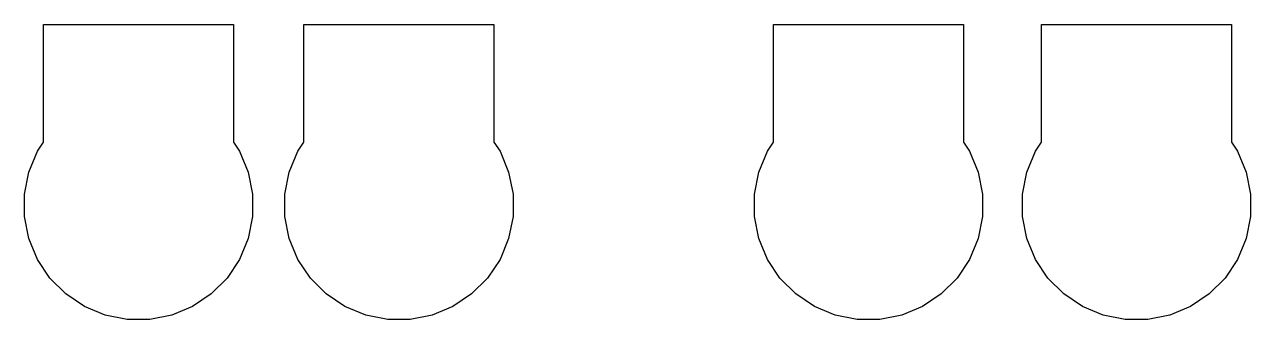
# Model space of a CAD drawing. Extents: x 2 to 168, y -118 to -2.
# Drawn here: x 94 to 158.5, y -113.4 to -97.9 of the extents above; entities that cross this region are included whole.
import ezdxf

# ---------------------------------------------------------------- set-up
doc = ezdxf.new("R2010")
doc.units = 0
doc.header["$MEASUREMENT"] = 0
doc.layers.add('BLACK', color=7, linetype='CONTINUOUS')

msp = doc.modelspace()

# ---------------------------------------------------------------- linework, layer by layer
at = {"layer": 'BLACK', "linetype": 'CONTINUOUS'}
for p, q in [((95, -104.083), (95, -97.9)), ((95, -97.9), (105, -97.9)), ((105, -97.9), (105, -104.083)), ((108.7, -104.083), (108.7, -97.9)), ((108.7, -97.9), (118.7, -97.9)), ((118.7, -97.9), (118.7, -104.083)), ((133.4, -104.083), (133.4, -97.9)), ((133.4, -97.9), (143.4, -97.9)), ((143.4, -97.9), (143.4, -104.083)), ((147.5, -104.083), (147.5, -97.9)), ((147.5, -97.9), (157.5, -97.9)), ((157.5, -97.9), (157.5, -104.083)), ((94.6829, -104.558), (95, -104.083)), ((105, -104.083), (105.317, -104.558)), ((108.383, -104.558), (108.7, -104.083)), ((118.7, -104.083), (119.017, -104.558)), ((133.083, -104.558), (133.4, -104.083)), ((143.4, -104.083), (143.717, -104.558)), ((147.183, -104.558), (147.5, -104.083)), ((157.5, -104.083), (157.817, -104.558)), ((94.2306, -105.65), (94.6829, -104.558)), ((105.317, -104.558), (105.769, -105.65)), ((107.931, -105.65), (108.383, -104.558)), ((119.017, -104.558), (119.469, -105.65)), ((132.631, -105.65), (133.083, -104.558)), ((143.717, -104.558), (144.169, -105.65)), ((146.731, -105.65), (147.183, -104.558)), ((157.817, -104.558), (158.269, -105.65)), ((94, -106.809), (94.2306, -105.65)), ((105.769, -105.65), (106, -106.809)), ((107.7, -106.809), (107.931, -105.65)), ((119.469, -105.65), (119.7, -106.809)), ((132.4, -106.809), (132.631, -105.65)), ((144.169, -105.65), (144.4, -106.809)), ((146.5, -106.809), (146.731, -105.65)), ((158.269, -105.65), (158.5, -106.809)), ((94, -107.991), (94, -106.809)), ((106, -106.809), (106, -107.991)), ((107.7, -107.991), (107.7, -106.809)), ((119.7, -106.809), (119.7, -107.991)), ((132.4, -107.991), (132.4, -106.809)), ((144.4, -106.809), (144.4, -107.991)), ((146.5, -107.991), (146.5, -106.809)), ((158.5, -106.809), (158.5, -107.991)), ((94.2306, -109.15), (94, -107.991)), ((106, -107.991), (105.769, -109.15)), ((107.931, -109.15), (107.7, -107.991)), ((119.7, -107.991), (119.469, -109.15)), ((132.631, -109.15), (132.4, -107.991)), ((144.4, -107.991), (144.169, -109.15)), ((146.731, -109.15), (146.5, -107.991)), ((158.5, -107.991), (158.269, -109.15)), ((94.6829, -110.242), (94.2306, -109.15)), ((105.769, -109.15), (105.317, -110.242)), ((108.383, -110.242), (107.931, -109.15)), ((119.469, -109.15), (119.017, -110.242)), ((133.083, -110.242), (132.631, -109.15)), ((144.169, -109.15), (143.717, -110.242)), ((147.183, -110.242), (146.731, -109.15)), ((158.269, -109.15), (157.817, -110.242)), ((95.3395, -111.225), (94.6829, -110.242)), ((105.317, -110.242), (104.661, -111.225)), ((109.039, -111.225), (108.383, -110.242)), ((119.017, -110.242), (118.361, -111.225)), ((133.739, -111.225), (133.083, -110.242)), ((143.717, -110.242), (143.061, -111.225)), ((147.839, -111.225), (147.183, -110.242)), ((157.817, -110.242), (157.161, -111.225)), ((96.1752, -112.061), (95.3395, -111.225)), ((104.661, -111.225), (103.825, -112.061)), ((109.875, -112.061), (109.039, -111.225)), ((118.361, -111.225), (117.525, -112.061)), ((134.575, -112.061), (133.739, -111.225)), ((143.061, -111.225), (142.225, -112.061)), ((148.675, -112.061), (147.839, -111.225)), ((157.161, -111.225), (156.325, -112.061)), ((97.1579, -112.717), (96.1752, -112.061)), ((103.825, -112.061), (102.842, -112.717)), ((110.858, -112.717), (109.875, -112.061)), ((117.525, -112.061), (116.542, -112.717)), ((135.558, -112.717), (134.575, -112.061)), ((142.225, -112.061), (141.242, -112.717)), ((149.658, -112.717), (148.675, -112.061)), ((156.325, -112.061), (155.342, -112.717)), ((98.2499, -113.169), (97.1579, -112.717)), ((102.842, -112.717), (101.75, -113.169)), ((111.95, -113.169), (110.858, -112.717)), ((116.542, -112.717), (115.45, -113.169)), ((136.65, -113.169), (135.558, -112.717)), ((141.242, -112.717), (140.15, -113.169)), ((150.75, -113.169), (149.658, -112.717)), ((155.342, -112.717), (154.25, -113.169)), ((99.4091, -113.4), (98.2499, -113.169)), ((100.591, -113.4), (99.4091, -113.4)), ((101.75, -113.169), (100.591, -113.4)), ((113.109, -113.4), (111.95, -113.169)), ((114.291, -113.4), (113.109, -113.4)), ((115.45, -113.169), (114.291, -113.4)), ((137.809, -113.4), (136.65, -113.169)), ((138.991, -113.4), (137.809, -113.4)), ((140.15, -113.169), (138.991, -113.4)), ((151.909, -113.4), (150.75, -113.169)), ((153.091, -113.4), (151.909, -113.4)), ((154.25, -113.169), (153.091, -113.4))]:
    msp.add_line(p, q, dxfattribs=at)

doc.saveas('drawing.dxf')
